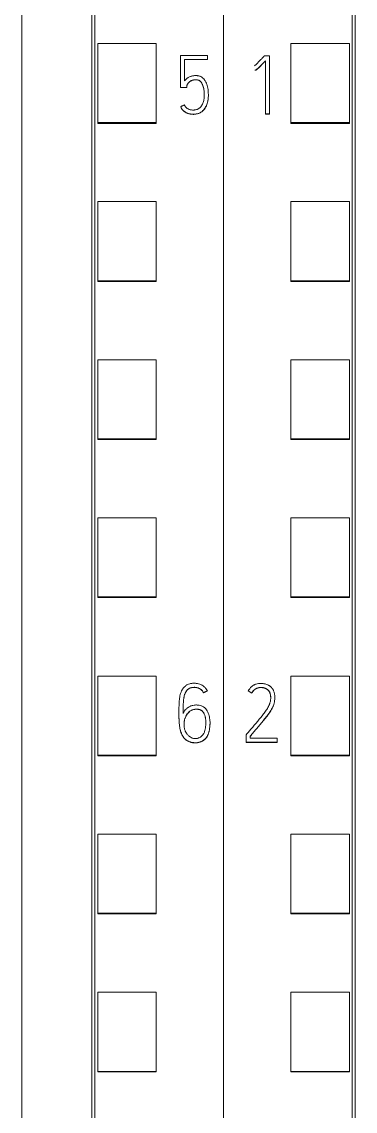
# Model space of a CAD drawing. Header units: millimetres. Extents: x 4137 to 6698, y 1400 to 3585.
# Drawn here: x 5313.35 to 5324.75, y 3013.79 to 3051 of the extents above; entities that cross this region are included whole.
import ezdxf

# ---------------------------------------------------------------- set-up
doc = ezdxf.new("R2010")
doc.units = ezdxf.units.MM
doc.layers.add('000-PI-Oprema', color=30, linetype='Continuous', lineweight=5)

msp = doc.modelspace()

# ---------------------------------------------------------------- linework, layer by layer
at = {"layer": '000-PI-Oprema', "color": 0, "linetype": 'ByBlock', "lineweight": 0}
for p, q in [((5320.248, 3075.465), (5320.248, 2962.047)), ((5320.248, 3075.465), (5320.248, 2962.047)), ((5315.848, 2964.37), (5315.848, 3073.185)), ((5324.648, 3073.185), (5324.648, 2964.37)), ((5315.948, 3047.561), (5315.948, 3050.264)), ((5315.948, 3050.264), (5317.948, 3050.264)), ((5317.948, 3047.561), (5317.948, 3050.264)), ((5322.548, 3047.561), (5322.548, 3050.264)), ((5324.548, 3050.264), (5322.548, 3050.264)), ((5324.548, 3047.561), (5324.548, 3050.264)), ((5318.775, 3049.855), (5318.775, 3048.761)), ((5319.699, 3049.855), (5318.775, 3049.855)), ((5319.699, 3049.717), (5319.699, 3049.855)), ((5321.814, 3049.844), (5321.639, 3049.844)), ((5321.814, 3047.86), (5321.814, 3049.844)), ((5318.914, 3048.982), (5318.914, 3049.717)), ((5318.914, 3049.717), (5319.699, 3049.717)), ((5319.699, 3049.711), (5318.914, 3049.711)), ((5319.699, 3049.717), (5319.699, 3049.711)), ((5321.675, 3049.673), (5321.675, 3047.86)), ((5318.775, 3048.761), (5318.775, 3048.754)), ((5318.775, 3048.761), (5318.986, 3048.761)), ((5318.986, 3048.754), (5318.775, 3048.754)), ((5318.986, 3048.761), (5318.986, 3048.754)), ((5319.726, 3048.496), (5319.726, 3048.503)), ((5318.78, 3048.106), (5318.78, 3048.1)), ((5315.948, 3047.534), (5315.948, 3047.561)), ((5315.948, 3047.561), (5317.948, 3047.561)), ((5317.948, 3047.534), (5317.948, 3047.561)), ((5321.675, 3047.86), (5321.814, 3047.86)), ((5321.675, 3047.86), (5321.675, 3047.854)), ((5321.814, 3047.854), (5321.675, 3047.854)), ((5321.814, 3047.86), (5321.814, 3047.854)), ((5322.548, 3047.534), (5322.548, 3047.561)), ((5324.548, 3047.561), (5322.548, 3047.561)), ((5324.548, 3047.534), (5324.548, 3047.561)), ((5315.948, 3047.534), (5317.948, 3047.534)), ((5324.548, 3047.534), (5322.548, 3047.534)), ((5315.948, 3042.16), (5315.948, 3044.862)), ((5315.948, 3044.862), (5317.948, 3044.862)), ((5317.948, 3042.16), (5317.948, 3044.862)), ((5322.548, 3042.16), (5322.548, 3044.862)), ((5324.548, 3044.862), (5322.548, 3044.862)), ((5324.548, 3042.16), (5324.548, 3044.862)), ((5315.948, 3042.134), (5315.948, 3042.16)), ((5315.948, 3042.16), (5317.948, 3042.16)), ((5315.948, 3042.134), (5317.948, 3042.134)), ((5317.948, 3042.134), (5317.948, 3042.16)), ((5322.548, 3042.134), (5322.548, 3042.16)), ((5324.548, 3042.16), (5322.548, 3042.16)), ((5324.548, 3042.134), (5322.548, 3042.134)), ((5324.548, 3042.134), (5324.548, 3042.16)), ((5315.948, 3036.758), (5315.948, 3039.46)), ((5315.948, 3039.46), (5317.948, 3039.46)), ((5317.948, 3036.758), (5317.948, 3039.46)), ((5322.548, 3036.758), (5322.548, 3039.46)), ((5324.548, 3039.46), (5322.548, 3039.46)), ((5324.548, 3036.758), (5324.548, 3039.46)), ((5315.948, 3036.734), (5315.948, 3036.758)), ((5315.948, 3036.758), (5317.948, 3036.758)), ((5315.948, 3036.734), (5317.948, 3036.734)), ((5317.948, 3036.734), (5317.948, 3036.758)), ((5322.548, 3036.734), (5322.548, 3036.758)), ((5324.548, 3036.758), (5322.548, 3036.758)), ((5324.548, 3036.734), (5322.548, 3036.734)), ((5324.548, 3036.734), (5324.548, 3036.758)), ((5315.948, 3031.357), (5315.948, 3034.059)), ((5315.948, 3034.059), (5317.948, 3034.059)), ((5317.948, 3031.357), (5317.948, 3034.059)), ((5322.548, 3031.357), (5322.548, 3034.059)), ((5324.548, 3034.059), (5322.548, 3034.059)), ((5324.548, 3031.357), (5324.548, 3034.059)), ((5315.948, 3031.334), (5315.948, 3031.357)), ((5315.948, 3031.357), (5317.948, 3031.357)), ((5315.948, 3031.334), (5317.948, 3031.334)), ((5317.948, 3031.334), (5317.948, 3031.357)), ((5322.548, 3031.334), (5322.548, 3031.357)), ((5324.548, 3031.357), (5322.548, 3031.357)), ((5324.548, 3031.334), (5322.548, 3031.334)), ((5324.548, 3031.334), (5324.548, 3031.357)), ((5315.948, 3025.955), (5315.948, 3028.657)), ((5315.948, 3028.657), (5317.948, 3028.657)), ((5317.948, 3025.955), (5317.948, 3028.657)), ((5322.548, 3025.955), (5322.548, 3028.657)), ((5324.548, 3028.657), (5322.548, 3028.657)), ((5324.548, 3025.955), (5324.548, 3028.657)), ((5319.564, 3028.089), (5319.564, 3028.083)), ((5319.692, 3028.155), (5319.692, 3028.149)), ((5322, 3027.915), (5322, 3027.921)), ((5318.72, 3027.351), (5318.72, 3027.345)), ((5319.784, 3027.052), (5319.784, 3027.058)), ((5321.018, 3026.398), (5322.083, 3026.398)), ((5322.083, 3026.392), (5321.018, 3026.392)), ((5322.083, 3026.537), (5321.157, 3026.537)), ((5322.083, 3026.398), (5322.083, 3026.537)), ((5322.083, 3026.398), (5322.083, 3026.392)), ((5315.948, 3025.934), (5315.948, 3025.955)), ((5315.948, 3025.955), (5317.948, 3025.955)), ((5315.948, 3025.934), (5317.948, 3025.934)), ((5317.948, 3025.934), (5317.948, 3025.955)), ((5322.548, 3025.934), (5322.548, 3025.955)), ((5324.548, 3025.955), (5322.548, 3025.955)), ((5324.548, 3025.934), (5322.548, 3025.934)), ((5324.548, 3025.934), (5324.548, 3025.955)), ((5315.948, 3020.554), (5315.948, 3023.255)), ((5315.948, 3023.255), (5317.948, 3023.255)), ((5317.948, 3020.554), (5317.948, 3023.255)), ((5322.548, 3020.554), (5322.548, 3023.255)), ((5324.548, 3023.255), (5322.548, 3023.255)), ((5324.548, 3020.554), (5324.548, 3023.255)), ((5315.948, 3020.534), (5315.948, 3020.554)), ((5315.948, 3020.554), (5317.948, 3020.554)), ((5315.948, 3020.534), (5317.948, 3020.534)), ((5317.948, 3020.534), (5317.948, 3020.554)), ((5322.548, 3020.534), (5322.548, 3020.554)), ((5324.548, 3020.554), (5322.548, 3020.554)), ((5324.548, 3020.534), (5322.548, 3020.534)), ((5324.548, 3020.534), (5324.548, 3020.554)), ((5315.948, 3015.152), (5315.948, 3017.854)), ((5315.948, 3017.854), (5317.948, 3017.854)), ((5317.948, 3015.152), (5317.948, 3017.854)), ((5322.548, 3015.152), (5322.548, 3017.854)), ((5324.548, 3017.854), (5322.548, 3017.854)), ((5324.548, 3015.152), (5324.548, 3017.854)), ((5315.948, 3015.152), (5317.948, 3015.152)), ((5315.948, 3015.134), (5315.948, 3015.152)), ((5315.948, 3015.134), (5317.948, 3015.134)), ((5317.948, 3015.134), (5317.948, 3015.152)), ((5322.548, 3015.134), (5322.548, 3015.152)), ((5324.548, 3015.152), (5322.548, 3015.152)), ((5324.548, 3015.134), (5322.548, 3015.134)), ((5324.548, 3015.134), (5324.548, 3015.152))]:
    msp.add_line(p, q, dxfattribs=at)
at = {"layer": '000-PI-Oprema', "color": 0, "linetype": 'ByBlock', "lineweight": 0, "ltscale": 0.25}
for p, q in [((5321.093, 3028.147), (5321.218, 3028.077)), ((5321.018, 3026.653), (5321.018, 3026.392)), ((5321.157, 3026.537), (5321.157, 3026.603))]:
    msp.add_line(p, q, dxfattribs=at)
at = {"layer": '000-PI-Oprema', "color": 0, "linetype": 'ByBlock', "lineweight": 0}
for points, knots in [([(5315.748, 2964.084), (5315.748, 2967.425), (5315.748, 2975.39), (5315.748, 2988.029), (5315.748, 3003.516), (5315.748, 3017.81), (5315.748, 3032.02), (5315.748, 3046.587), (5315.748, 3060.757), (5315.748, 3070.326), (5315.748, 3073.37)], [0, 0, 0, 0, 0.091483, 0.21812, 0.346206, 0.515858, 0.610111, 0.736264, 0.916066, 1, 1, 1, 1]), ([(5324.748, 3073.37), (5324.748, 3070.326), (5324.748, 3060.757), (5324.748, 3046.587), (5324.748, 3032.02), (5324.748, 3017.81), (5324.748, 3003.516), (5324.748, 2988.029), (5324.748, 2975.39), (5324.748, 2967.425), (5324.748, 2964.084)], [0, 0, 0, 0, 0.083934, 0.263736, 0.389889, 0.484142, 0.653794, 0.78188, 0.908517, 1, 1, 1, 1]), ([(5313.348, 3070.305), (5313.348, 3068.282), (5313.348, 3059.733), (5313.348, 3046.587), (5313.348, 3032.02), (5313.348, 3017.81), (5313.348, 3003.516), (5313.348, 2988.029), (5313.348, 2975.271), (5313.348, 2966.39), (5313.348, 2962.132), (5313.348, 2961.334)], [0, 0, 0, 0, 0.055935, 0.236292, 0.362833, 0.457376, 0.627551, 0.756032, 0.883059, 0.978086, 1, 1, 1, 1]), ([(5321.639, 3049.844), (5321.613, 3049.814), (5321.586, 3049.784), (5321.532, 3049.725), (5321.504, 3049.696), (5321.463, 3049.652), (5321.449, 3049.637), (5321.421, 3049.608), (5321.407, 3049.594), (5321.379, 3049.566), (5321.364, 3049.552), (5321.334, 3049.525), (5321.319, 3049.512), (5321.303, 3049.499)], [0, 0, 0, 0, 0.25, 0.25, 0.5, 0.5, 0.625, 0.625, 0.75, 0.75, 0.875, 0.875, 1, 1, 1, 1]), ([(5321.312, 3049.352), (5321.317, 3049.352), (5321.322, 3049.353), (5321.332, 3049.355), (5321.337, 3049.356), (5321.347, 3049.36), (5321.352, 3049.362), (5321.361, 3049.367), (5321.365, 3049.37), (5321.378, 3049.379), (5321.386, 3049.385), (5321.402, 3049.398), (5321.409, 3049.404), (5321.433, 3049.424), (5321.447, 3049.438), (5321.477, 3049.467), (5321.492, 3049.481), (5321.535, 3049.524), (5321.563, 3049.554), (5321.62, 3049.613), (5321.648, 3049.643), (5321.675, 3049.673)], [0, 0, 0, 0, 0.03125, 0.03125, 0.0625, 0.0625, 0.09375, 0.09375, 0.125, 0.125, 0.1875, 0.1875, 0.25, 0.25, 0.375, 0.375, 0.5, 0.5, 0.75, 0.75, 1, 1, 1, 1]), ([(5321.675, 3049.666), (5321.648, 3049.636), (5321.62, 3049.607), (5321.563, 3049.547), (5321.535, 3049.518), (5321.491, 3049.475), (5321.477, 3049.46), (5321.447, 3049.432), (5321.432, 3049.418), (5321.409, 3049.398), (5321.402, 3049.391), (5321.386, 3049.379), (5321.377, 3049.372), (5321.365, 3049.364), (5321.361, 3049.361), (5321.352, 3049.356), (5321.347, 3049.353), (5321.338, 3049.35), (5321.332, 3049.349), (5321.322, 3049.347), (5321.317, 3049.346), (5321.312, 3049.346)], [0, 0, 0, 0, 0.25, 0.25, 0.5, 0.5, 0.625, 0.625, 0.75, 0.75, 0.8125, 0.8125, 0.875, 0.875, 0.90625, 0.90625, 0.9375, 0.9375, 0.96875, 0.96875, 1, 1, 1, 1]), ([(5318.78, 3048.106), (5318.793, 3048.079), (5318.806, 3048.054), (5318.83, 3048.018), (5318.839, 3048.007), (5318.858, 3047.984), (5318.868, 3047.974), (5318.89, 3047.954), (5318.901, 3047.945), (5318.924, 3047.928), (5318.936, 3047.92), (5318.961, 3047.905), (5318.974, 3047.898), (5319, 3047.886), (5319.014, 3047.881), (5319.042, 3047.871), (5319.056, 3047.867), (5319.084, 3047.86), (5319.098, 3047.858), (5319.127, 3047.854), (5319.142, 3047.853), (5319.164, 3047.851), (5319.171, 3047.851), (5319.186, 3047.85), (5319.193, 3047.85), (5319.215, 3047.849), (5319.23, 3047.849), (5319.259, 3047.849), (5319.273, 3047.85), (5319.302, 3047.854), (5319.317, 3047.856), (5319.346, 3047.862), (5319.36, 3047.866), (5319.402, 3047.88), (5319.429, 3047.891), (5319.467, 3047.913), (5319.48, 3047.921), (5319.504, 3047.938), (5319.515, 3047.947), (5319.537, 3047.967), (5319.548, 3047.977), (5319.568, 3047.998), (5319.577, 3048.01), (5319.604, 3048.044), (5319.62, 3048.069), (5319.641, 3048.107), (5319.648, 3048.12), (5319.66, 3048.147), (5319.666, 3048.16), (5319.682, 3048.201), (5319.691, 3048.229), (5319.706, 3048.285), (5319.711, 3048.313), (5319.718, 3048.357), (5319.72, 3048.371), (5319.723, 3048.4), (5319.724, 3048.415), (5319.726, 3048.458), (5319.727, 3048.488), (5319.726, 3048.546), (5319.724, 3048.604), (5319.718, 3048.662), (5319.711, 3048.719), (5319.706, 3048.748), (5319.696, 3048.791), (5319.693, 3048.805), (5319.685, 3048.834), (5319.681, 3048.848), (5319.667, 3048.889), (5319.657, 3048.917), (5319.637, 3048.956), (5319.63, 3048.969), (5319.615, 3048.994), (5319.607, 3049.007), (5319.582, 3049.042), (5319.562, 3049.064), (5319.518, 3049.103), (5319.493, 3049.119), (5319.454, 3049.139), (5319.44, 3049.144), (5319.412, 3049.154), (5319.397, 3049.157), (5319.368, 3049.163), (5319.354, 3049.164), (5319.324, 3049.167), (5319.309, 3049.167), (5319.28, 3049.167), (5319.265, 3049.166), (5319.236, 3049.163), (5319.222, 3049.162), (5319.193, 3049.157), (5319.178, 3049.154), (5319.15, 3049.147), (5319.135, 3049.143), (5319.108, 3049.133), (5319.094, 3049.128), (5319.067, 3049.116), (5319.055, 3049.109), (5319.029, 3049.093), (5319.017, 3049.085), (5318.993, 3049.067), (5318.982, 3049.058), (5318.961, 3049.038), (5318.951, 3049.027), (5318.931, 3049.005), (5318.922, 3048.994), (5318.914, 3048.982)], [0, 0, 0, 0, 0.03125, 0.03125, 0.046875, 0.046875, 0.0625, 0.0625, 0.078125, 0.078125, 0.09375, 0.09375, 0.109375, 0.109375, 0.125, 0.125, 0.140625, 0.140625, 0.15625, 0.15625, 0.171875, 0.171875, 0.179687, 0.179687, 0.1875, 0.1875, 0.203125, 0.203125, 0.21875, 0.21875, 0.234375, 0.234375, 0.25, 0.25, 0.28125, 0.28125, 0.296875, 0.296875, 0.3125, 0.3125, 0.328125, 0.328125, 0.34375, 0.34375, 0.375, 0.375, 0.390625, 0.390625, 0.40625, 0.40625, 0.4375, 0.4375, 0.46875, 0.46875, 0.484375, 0.484375, 0.5, 0.5, 0.53125, 0.53125, 0.5625, 0.59375, 0.59375, 0.625, 0.625, 0.640625, 0.640625, 0.65625, 0.65625, 0.6875, 0.6875, 0.703125, 0.703125, 0.71875, 0.71875, 0.75, 0.75, 0.78125, 0.78125, 0.796875, 0.796875, 0.8125, 0.8125, 0.828125, 0.828125, 0.84375, 0.84375, 0.859375, 0.859375, 0.875, 0.875, 0.890625, 0.890625, 0.90625, 0.90625, 0.921875, 0.921875, 0.9375, 0.9375, 0.953125, 0.953125, 0.96875, 0.96875, 0.984375, 0.984375, 1, 1, 1, 1]), ([(5318.986, 3048.761), (5318.987, 3048.784), (5318.99, 3048.807), (5318.999, 3048.84), (5319.002, 3048.851), (5319.012, 3048.873), (5319.017, 3048.883), (5319.029, 3048.902), (5319.036, 3048.911), (5319.047, 3048.925), (5319.051, 3048.929), (5319.059, 3048.937), (5319.064, 3048.941), (5319.085, 3048.961), (5319.104, 3048.974), (5319.134, 3048.991), (5319.145, 3048.996), (5319.166, 3049.005), (5319.177, 3049.009), (5319.21, 3049.019), (5319.233, 3049.023), (5319.268, 3049.026), (5319.279, 3049.026), (5319.303, 3049.026), (5319.314, 3049.025), (5319.349, 3049.022), (5319.372, 3049.017), (5319.399, 3049.007), (5319.404, 3049.005), (5319.415, 3049), (5319.42, 3048.997), (5319.434, 3048.988), (5319.443, 3048.981), (5319.456, 3048.969), (5319.46, 3048.965), (5319.468, 3048.956), (5319.48, 3048.943), (5319.49, 3048.929), (5319.502, 3048.91), (5319.508, 3048.9), (5319.518, 3048.879), (5319.523, 3048.869), (5319.536, 3048.837), (5319.543, 3048.815), (5319.557, 3048.771), (5319.562, 3048.749), (5319.569, 3048.715), (5319.571, 3048.704), (5319.575, 3048.681), (5319.58, 3048.647), (5319.583, 3048.613), (5319.585, 3048.568), (5319.586, 3048.545), (5319.587, 3048.477), (5319.586, 3048.432), (5319.579, 3048.375), (5319.577, 3048.364), (5319.573, 3048.341), (5319.571, 3048.33), (5319.563, 3048.296), (5319.557, 3048.274), (5319.542, 3048.23), (5319.534, 3048.209), (5319.513, 3048.167), (5319.501, 3048.148), (5319.475, 3048.11), (5319.46, 3048.093), (5319.435, 3048.069), (5319.426, 3048.061), (5319.408, 3048.046), (5319.398, 3048.04), (5319.379, 3048.028), (5319.369, 3048.022), (5319.347, 3048.012), (5319.336, 3048.008), (5319.303, 3047.998), (5319.28, 3047.994), (5319.246, 3047.991), (5319.234, 3047.99), (5319.211, 3047.989), (5319.199, 3047.989), (5319.165, 3047.99), (5319.142, 3047.993), (5319.108, 3048), (5319.097, 3048.003), (5319.074, 3048.01), (5319.063, 3048.014), (5319.042, 3048.023), (5319.032, 3048.029), (5319.012, 3048.041), (5319.002, 3048.047), (5318.974, 3048.069), (5318.958, 3048.085), (5318.937, 3048.113), (5318.93, 3048.123), (5318.918, 3048.143), (5318.913, 3048.153), (5318.908, 3048.164)], [0, 0, 0, 0, 0.03125, 0.03125, 0.046875, 0.046875, 0.0625, 0.0625, 0.078125, 0.078125, 0.085937, 0.085937, 0.09375, 0.09375, 0.125, 0.125, 0.140625, 0.140625, 0.15625, 0.15625, 0.1875, 0.1875, 0.203125, 0.203125, 0.21875, 0.21875, 0.25, 0.25, 0.257812, 0.257812, 0.265625, 0.265625, 0.28125, 0.28125, 0.289062, 0.289062, 0.296875, 0.3125, 0.3125, 0.328125, 0.328125, 0.34375, 0.34375, 0.375, 0.375, 0.40625, 0.40625, 0.421875, 0.421875, 0.4375, 0.46875, 0.46875, 0.5, 0.5, 0.5625, 0.5625, 0.578125, 0.578125, 0.59375, 0.59375, 0.625, 0.625, 0.65625, 0.65625, 0.6875, 0.6875, 0.71875, 0.71875, 0.734375, 0.734375, 0.75, 0.75, 0.765625, 0.765625, 0.78125, 0.78125, 0.8125, 0.8125, 0.828125, 0.828125, 0.84375, 0.84375, 0.875, 0.875, 0.890625, 0.890625, 0.90625, 0.90625, 0.921875, 0.921875, 0.9375, 0.9375, 0.96875, 0.96875, 0.984375, 0.984375, 1, 1, 1, 1]), ([(5319.587, 3048.498), (5319.587, 3048.503), (5319.587, 3048.508), (5319.586, 3048.535), (5319.586, 3048.558), (5319.583, 3048.603), (5319.581, 3048.626), (5319.573, 3048.694), (5319.564, 3048.738), (5319.545, 3048.805), (5319.537, 3048.827), (5319.52, 3048.869), (5319.51, 3048.89), (5319.492, 3048.919), (5319.486, 3048.929), (5319.471, 3048.948), (5319.463, 3048.956), (5319.446, 3048.972), (5319.437, 3048.979), (5319.423, 3048.989), (5319.417, 3048.992), (5319.407, 3048.997), (5319.402, 3049), (5319.385, 3049.006), (5319.374, 3049.009), (5319.352, 3049.015), (5319.34, 3049.017), (5319.317, 3049.019), (5319.305, 3049.02), (5319.282, 3049.02), (5319.27, 3049.02), (5319.247, 3049.018), (5319.235, 3049.017), (5319.212, 3049.012), (5319.178, 3049.005), (5319.146, 3048.992), (5319.116, 3048.975), (5319.106, 3048.968), (5319.087, 3048.955), (5319.078, 3048.948), (5319.06, 3048.932), (5319.052, 3048.924), (5319.041, 3048.911), (5319.037, 3048.906), (5319.03, 3048.897), (5319.027, 3048.892), (5319.017, 3048.877), (5319.012, 3048.867), (5319.003, 3048.846), (5318.999, 3048.835), (5318.99, 3048.801), (5318.987, 3048.778), (5318.986, 3048.754)], [0, 0, 0, 0, 0.013624, 0.013624, 0.075273, 0.075273, 0.136921, 0.136921, 0.260218, 0.260218, 0.321867, 0.321867, 0.383515, 0.383515, 0.414339, 0.414339, 0.445164, 0.445164, 0.475988, 0.475988, 0.4914, 0.4914, 0.506812, 0.506812, 0.537636, 0.537636, 0.568461, 0.568461, 0.599285, 0.599285, 0.630109, 0.630109, 0.660933, 0.660933, 0.691758, 0.753406, 0.753406, 0.78423, 0.78423, 0.815055, 0.815055, 0.845879, 0.845879, 0.861291, 0.861291, 0.876703, 0.876703, 0.907527, 0.907527, 0.938352, 0.938352, 1, 1, 1, 1]), ([(5319.726, 3048.496), (5319.726, 3048.475), (5319.726, 3048.454), (5319.724, 3048.403), (5319.721, 3048.375), (5319.715, 3048.331), (5319.713, 3048.317), (5319.707, 3048.288), (5319.704, 3048.274), (5319.693, 3048.231), (5319.685, 3048.203), (5319.664, 3048.149), (5319.652, 3048.122), (5319.624, 3048.07), (5319.609, 3048.045), (5319.583, 3048.01), (5319.573, 3047.999), (5319.554, 3047.977), (5319.543, 3047.967), (5319.511, 3047.937), (5319.487, 3047.919), (5319.45, 3047.897), (5319.437, 3047.89), (5319.41, 3047.878), (5319.396, 3047.872), (5319.354, 3047.858), (5319.326, 3047.851), (5319.282, 3047.845), (5319.267, 3047.844), (5319.238, 3047.842), (5319.223, 3047.842), (5319.194, 3047.843), (5319.179, 3047.844), (5319.15, 3047.846), (5319.135, 3047.847), (5319.106, 3047.85), (5319.092, 3047.853), (5319.063, 3047.859), (5319.048, 3047.863), (5319.02, 3047.872), (5319.006, 3047.877), (5318.98, 3047.889), (5318.966, 3047.896), (5318.941, 3047.911), (5318.928, 3047.919), (5318.904, 3047.936), (5318.893, 3047.945), (5318.871, 3047.965), (5318.861, 3047.975), (5318.841, 3047.997), (5318.832, 3048.009), (5318.807, 3048.046), (5318.793, 3048.073), (5318.78, 3048.1)], [0, 0, 0, 0, 0.044434, 0.044434, 0.104157, 0.104157, 0.134018, 0.134018, 0.16388, 0.16388, 0.223602, 0.223602, 0.283325, 0.283325, 0.343048, 0.343048, 0.37291, 0.37291, 0.402771, 0.402771, 0.462494, 0.462494, 0.492355, 0.492355, 0.522217, 0.522217, 0.58194, 0.58194, 0.611801, 0.611801, 0.641663, 0.641663, 0.671524, 0.671524, 0.701386, 0.701386, 0.731247, 0.731247, 0.761108, 0.761108, 0.79097, 0.79097, 0.820831, 0.820831, 0.850693, 0.850693, 0.880554, 0.880554, 0.910416, 0.910416, 0.940277, 0.940277, 1, 1, 1, 1]), ([(5319.692, 3028.155), (5319.677, 3028.18), (5319.661, 3028.205), (5319.635, 3028.239), (5319.625, 3028.25), (5319.606, 3028.271), (5319.595, 3028.281), (5319.563, 3028.31), (5319.54, 3028.327), (5319.502, 3028.349), (5319.489, 3028.355), (5319.463, 3028.367), (5319.449, 3028.373), (5319.409, 3028.387), (5319.381, 3028.394), (5319.338, 3028.402), (5319.324, 3028.404), (5319.295, 3028.408), (5319.281, 3028.409), (5319.237, 3028.411), (5319.209, 3028.411), (5319.166, 3028.407), (5319.151, 3028.405), (5319.123, 3028.4), (5319.108, 3028.397), (5319.066, 3028.386), (5319.039, 3028.376), (5319.001, 3028.356), (5318.988, 3028.349), (5318.964, 3028.333), (5318.952, 3028.325), (5318.918, 3028.298), (5318.897, 3028.278), (5318.869, 3028.245), (5318.86, 3028.233), (5318.843, 3028.21), (5318.835, 3028.197), (5318.814, 3028.16), (5318.802, 3028.134), (5318.781, 3028.079), (5318.773, 3028.052), (5318.759, 3027.996), (5318.754, 3027.968), (5318.745, 3027.912), (5318.741, 3027.884), (5318.732, 3027.798), (5318.728, 3027.741), (5318.723, 3027.626), (5318.722, 3027.569), (5318.72, 3027.397), (5318.719, 3027.282), (5318.725, 3027.139), (5318.726, 3027.11), (5318.73, 3027.053), (5318.732, 3027.025), (5318.742, 3026.939), (5318.75, 3026.883), (5318.767, 3026.812), (5318.771, 3026.798), (5318.779, 3026.77), (5318.783, 3026.756), (5318.797, 3026.715), (5318.808, 3026.689), (5318.826, 3026.649), (5318.832, 3026.637), (5318.846, 3026.611), (5318.854, 3026.599), (5318.878, 3026.562), (5318.895, 3026.539), (5318.926, 3026.508), (5318.936, 3026.498), (5318.959, 3026.48), (5318.971, 3026.471), (5319.007, 3026.447), (5319.033, 3026.434), (5319.073, 3026.417), (5319.087, 3026.412), (5319.114, 3026.403), (5319.128, 3026.399), (5319.17, 3026.388), (5319.199, 3026.384), (5319.242, 3026.38), (5319.257, 3026.379), (5319.286, 3026.379), (5319.3, 3026.379), (5319.344, 3026.382), (5319.372, 3026.386), (5319.414, 3026.397), (5319.428, 3026.401), (5319.456, 3026.41), (5319.469, 3026.415), (5319.509, 3026.433), (5319.534, 3026.447), (5319.57, 3026.472), (5319.582, 3026.48), (5319.604, 3026.499), (5319.615, 3026.509), (5319.646, 3026.54), (5319.664, 3026.562), (5319.687, 3026.598), (5319.695, 3026.611), (5319.708, 3026.637), (5319.714, 3026.65), (5319.73, 3026.69), (5319.739, 3026.718), (5319.75, 3026.76), (5319.753, 3026.774), (5319.759, 3026.802), (5319.762, 3026.816), (5319.769, 3026.859), (5319.773, 3026.888), (5319.782, 3026.974), (5319.785, 3027.031), (5319.782, 3027.117), (5319.78, 3027.146), (5319.774, 3027.203), (5319.769, 3027.232), (5319.757, 3027.289), (5319.749, 3027.317), (5319.731, 3027.373), (5319.721, 3027.4), (5319.696, 3027.453), (5319.681, 3027.478), (5319.648, 3027.526), (5319.63, 3027.548), (5319.597, 3027.578), (5319.586, 3027.588), (5319.562, 3027.604), (5319.55, 3027.612), (5319.524, 3027.626), (5319.51, 3027.632), (5319.483, 3027.642), (5319.469, 3027.647), (5319.426, 3027.658), (5319.398, 3027.663), (5319.354, 3027.667), (5319.339, 3027.668), (5319.31, 3027.669), (5319.295, 3027.668), (5319.251, 3027.666), (5319.222, 3027.662), (5319.179, 3027.652), (5319.165, 3027.648), (5319.137, 3027.639), (5319.124, 3027.633), (5319.084, 3027.616), (5319.059, 3027.601), (5319.023, 3027.577), (5319.011, 3027.568), (5318.988, 3027.549), (5318.977, 3027.54), (5318.946, 3027.509), (5318.926, 3027.487), (5318.891, 3027.44), (5318.876, 3027.415), (5318.862, 3027.389)], [0, 0, 0, 0, 0.015625, 0.015625, 0.023438, 0.023438, 0.03125, 0.03125, 0.046875, 0.046875, 0.054688, 0.054688, 0.0625, 0.0625, 0.078125, 0.078125, 0.085938, 0.085938, 0.09375, 0.09375, 0.109375, 0.109375, 0.117188, 0.117188, 0.125, 0.125, 0.140625, 0.140625, 0.148438, 0.148438, 0.15625, 0.15625, 0.171875, 0.171875, 0.179688, 0.179688, 0.1875, 0.1875, 0.203125, 0.203125, 0.21875, 0.21875, 0.234375, 0.234375, 0.25, 0.25, 0.28125, 0.28125, 0.3125, 0.3125, 0.375, 0.375, 0.390625, 0.390625, 0.40625, 0.40625, 0.4375, 0.4375, 0.445313, 0.445313, 0.453125, 0.453125, 0.46875, 0.46875, 0.476563, 0.476563, 0.484375, 0.484375, 0.5, 0.5, 0.507813, 0.507813, 0.515625, 0.515625, 0.53125, 0.53125, 0.539063, 0.539063, 0.546875, 0.546875, 0.5625, 0.5625, 0.570313, 0.570313, 0.578125, 0.578125, 0.59375, 0.59375, 0.601563, 0.601563, 0.609375, 0.609375, 0.625, 0.625, 0.632813, 0.632813, 0.640625, 0.640625, 0.65625, 0.65625, 0.664063, 0.664063, 0.671875, 0.671875, 0.6875, 0.6875, 0.695313, 0.695313, 0.703125, 0.703125, 0.71875, 0.71875, 0.75, 0.75, 0.765625, 0.765625, 0.78125, 0.78125, 0.796875, 0.796875, 0.8125, 0.8125, 0.828125, 0.828125, 0.84375, 0.84375, 0.851563, 0.851563, 0.859375, 0.859375, 0.867188, 0.867188, 0.875, 0.875, 0.890625, 0.890625, 0.898438, 0.898438, 0.90625, 0.90625, 0.921875, 0.921875, 0.929688, 0.929688, 0.9375, 0.9375, 0.953125, 0.953125, 0.960938, 0.960938, 0.96875, 0.96875, 0.984375, 0.984375, 1, 1, 1, 1]), ([(5318.862, 3027.389), (5318.862, 3027.45), (5318.863, 3027.511), (5318.865, 3027.602), (5318.866, 3027.632), (5318.868, 3027.693), (5318.87, 3027.724), (5318.873, 3027.784), (5318.876, 3027.815), (5318.883, 3027.875), (5318.887, 3027.905), (5318.896, 3027.95), (5318.899, 3027.965), (5318.907, 3027.995), (5318.911, 3028.01), (5318.925, 3028.054), (5318.937, 3028.083), (5318.955, 3028.117), (5318.959, 3028.123), (5318.967, 3028.137), (5318.971, 3028.143), (5318.985, 3028.162), (5318.995, 3028.174), (5319.011, 3028.191), (5319.016, 3028.196), (5319.028, 3028.206), (5319.034, 3028.211), (5319.053, 3028.225), (5319.066, 3028.233), (5319.087, 3028.243), (5319.094, 3028.246), (5319.109, 3028.251), (5319.116, 3028.254), (5319.139, 3028.26), (5319.154, 3028.263), (5319.184, 3028.268), (5319.2, 3028.27), (5319.231, 3028.272), (5319.246, 3028.272), (5319.277, 3028.271), (5319.293, 3028.27), (5319.323, 3028.265), (5319.346, 3028.261), (5319.368, 3028.254), (5319.383, 3028.249), (5319.39, 3028.247), (5319.412, 3028.238), (5319.426, 3028.231), (5319.452, 3028.215), (5319.465, 3028.207), (5319.484, 3028.192), (5319.49, 3028.187), (5319.501, 3028.176), (5319.506, 3028.171), (5319.522, 3028.154), (5319.532, 3028.142), (5319.549, 3028.116), (5319.557, 3028.103), (5319.564, 3028.089)], [0, 0, 0, 0, 0.125, 0.125, 0.1875, 0.1875, 0.25, 0.25, 0.3125, 0.3125, 0.375, 0.375, 0.40625, 0.40625, 0.4375, 0.4375, 0.5, 0.5, 0.515625, 0.515625, 0.53125, 0.53125, 0.5625, 0.5625, 0.578125, 0.578125, 0.59375, 0.59375, 0.625, 0.625, 0.640625, 0.640625, 0.65625, 0.65625, 0.6875, 0.6875, 0.71875, 0.71875, 0.75, 0.75, 0.78125, 0.78125, 0.8125, 0.828125, 0.828125, 0.84375, 0.84375, 0.875, 0.875, 0.90625, 0.90625, 0.921875, 0.921875, 0.9375, 0.9375, 0.96875, 0.96875, 1, 1, 1, 1]), ([(5319.564, 3028.083), (5319.55, 3028.111), (5319.533, 3028.136), (5319.507, 3028.164), (5319.502, 3028.17), (5319.49, 3028.18), (5319.484, 3028.185), (5319.466, 3028.2), (5319.441, 3028.217), (5319.413, 3028.231), (5319.384, 3028.243), (5319.37, 3028.248), (5319.34, 3028.256), (5319.325, 3028.259), (5319.294, 3028.263), (5319.279, 3028.265), (5319.232, 3028.266), (5319.202, 3028.265), (5319.156, 3028.258), (5319.141, 3028.254), (5319.111, 3028.246), (5319.096, 3028.241), (5319.075, 3028.231), (5319.069, 3028.227), (5319.055, 3028.22), (5319.049, 3028.215), (5319.03, 3028.202), (5319.012, 3028.187), (5318.997, 3028.169), (5318.987, 3028.157), (5318.982, 3028.151), (5318.968, 3028.133), (5318.96, 3028.119), (5318.945, 3028.093), (5318.938, 3028.079), (5318.927, 3028.05), (5318.921, 3028.036), (5318.907, 3027.992), (5318.9, 3027.962), (5318.888, 3027.902), (5318.883, 3027.872), (5318.876, 3027.811), (5318.874, 3027.781), (5318.87, 3027.72), (5318.868, 3027.689), (5318.866, 3027.628), (5318.865, 3027.597), (5318.863, 3027.505), (5318.862, 3027.444), (5318.862, 3027.383)], [0, 0, 0, 0, 0.0625, 0.0625, 0.078125, 0.078125, 0.09375, 0.09375, 0.125, 0.15625, 0.15625, 0.1875, 0.1875, 0.21875, 0.21875, 0.25, 0.25, 0.3125, 0.3125, 0.34375, 0.34375, 0.375, 0.375, 0.390625, 0.390625, 0.40625, 0.40625, 0.4375, 0.453125, 0.453125, 0.46875, 0.46875, 0.5, 0.5, 0.53125, 0.53125, 0.5625, 0.5625, 0.625, 0.625, 0.6875, 0.6875, 0.75, 0.75, 0.8125, 0.8125, 0.875, 0.875, 1, 1, 1, 1]), ([(5321.218, 3028.083), (5321.229, 3028.107), (5321.243, 3028.129), (5321.267, 3028.159), (5321.275, 3028.169), (5321.294, 3028.187), (5321.304, 3028.195), (5321.336, 3028.218), (5321.358, 3028.23), (5321.407, 3028.25), (5321.432, 3028.257), (5321.47, 3028.264), (5321.483, 3028.266), (5321.508, 3028.268), (5321.522, 3028.269), (5321.56, 3028.268), (5321.586, 3028.266), (5321.624, 3028.257), (5321.636, 3028.254), (5321.661, 3028.245), (5321.673, 3028.24), (5321.708, 3028.224), (5321.73, 3028.21), (5321.761, 3028.186), (5321.77, 3028.177), (5321.788, 3028.158), (5321.796, 3028.148), (5321.808, 3028.132), (5321.811, 3028.127), (5321.818, 3028.115), (5321.827, 3028.098), (5321.834, 3028.08), (5321.842, 3028.055), (5321.845, 3028.043), (5321.851, 3028.017), (5321.853, 3028.005), (5321.856, 3027.979), (5321.857, 3027.966), (5321.859, 3027.94), (5321.859, 3027.927), (5321.859, 3027.902), (5321.858, 3027.889), (5321.856, 3027.863), (5321.855, 3027.85), (5321.85, 3027.811), (5321.845, 3027.786), (5321.835, 3027.749), (5321.831, 3027.736), (5321.823, 3027.712), (5321.819, 3027.7), (5321.804, 3027.664), (5321.793, 3027.64), (5321.769, 3027.595), (5321.756, 3027.573), (5321.73, 3027.529), (5321.716, 3027.508), (5321.673, 3027.444), (5321.643, 3027.402), (5321.551, 3027.279), (5321.486, 3027.199), (5321.387, 3027.081), (5321.353, 3027.042), (5321.287, 3026.964), (5321.253, 3026.925), (5321.186, 3026.847), (5321.153, 3026.808), (5321.085, 3026.731), (5321.052, 3026.692), (5321.018, 3026.653)], [0, 0, 0, 0, 0.03125, 0.03125, 0.046875, 0.046875, 0.0625, 0.0625, 0.09375, 0.09375, 0.125, 0.125, 0.140625, 0.140625, 0.15625, 0.15625, 0.1875, 0.1875, 0.203125, 0.203125, 0.21875, 0.21875, 0.25, 0.25, 0.265625, 0.265625, 0.28125, 0.28125, 0.289063, 0.289063, 0.296875, 0.3125, 0.3125, 0.328125, 0.328125, 0.34375, 0.34375, 0.359375, 0.359375, 0.375, 0.375, 0.390625, 0.390625, 0.40625, 0.40625, 0.4375, 0.4375, 0.453125, 0.453125, 0.46875, 0.46875, 0.5, 0.5, 0.53125, 0.53125, 0.5625, 0.5625, 0.625, 0.625, 0.75, 0.75, 0.8125, 0.8125, 0.875, 0.875, 0.9375, 0.9375, 1, 1, 1, 1]), ([(5321.157, 3026.603), (5321.196, 3026.649), (5321.235, 3026.695), (5321.313, 3026.787), (5321.352, 3026.833), (5321.43, 3026.924), (5321.469, 3026.97), (5321.547, 3027.062), (5321.585, 3027.109), (5321.661, 3027.202), (5321.699, 3027.249), (5321.753, 3027.321), (5321.771, 3027.345), (5321.806, 3027.394), (5321.824, 3027.419), (5321.857, 3027.469), (5321.873, 3027.494), (5321.903, 3027.546), (5321.918, 3027.573), (5321.936, 3027.614), (5321.942, 3027.628), (5321.953, 3027.656), (5321.959, 3027.67), (5321.973, 3027.713), (5321.98, 3027.742), (5321.991, 3027.801), (5321.995, 3027.831), (5321.999, 3027.876), (5322, 3027.891), (5322, 3027.921), (5322, 3027.937), (5321.998, 3027.982), (5321.995, 3028.012), (5321.987, 3028.056), (5321.984, 3028.071), (5321.976, 3028.1), (5321.971, 3028.115), (5321.961, 3028.143), (5321.955, 3028.157), (5321.942, 3028.184), (5321.934, 3028.197), (5321.922, 3028.216), (5321.918, 3028.222), (5321.909, 3028.234), (5321.904, 3028.241), (5321.889, 3028.258), (5321.879, 3028.269), (5321.858, 3028.29), (5321.847, 3028.301), (5321.829, 3028.314), (5321.823, 3028.319), (5321.81, 3028.327), (5321.803, 3028.331), (5321.77, 3028.351), (5321.743, 3028.363), (5321.7, 3028.378), (5321.685, 3028.382), (5321.656, 3028.39), (5321.641, 3028.393), (5321.611, 3028.399), (5321.596, 3028.4), (5321.566, 3028.403), (5321.551, 3028.404), (5321.521, 3028.405), (5321.506, 3028.404), (5321.476, 3028.403), (5321.46, 3028.402), (5321.415, 3028.397), (5321.385, 3028.391), (5321.342, 3028.377), (5321.328, 3028.372), (5321.307, 3028.362), (5321.3, 3028.359), (5321.287, 3028.352), (5321.28, 3028.349), (5321.247, 3028.33), (5321.223, 3028.312), (5321.189, 3028.282), (5321.178, 3028.271), (5321.157, 3028.249), (5321.148, 3028.237), (5321.121, 3028.201), (5321.106, 3028.175), (5321.093, 3028.147)], [0, 0, 0, 0, 0.0625, 0.0625, 0.125, 0.125, 0.1875, 0.1875, 0.25, 0.25, 0.3125, 0.3125, 0.34375, 0.34375, 0.375, 0.375, 0.40625, 0.40625, 0.4375, 0.4375, 0.453125, 0.453125, 0.46875, 0.46875, 0.5, 0.5, 0.53125, 0.53125, 0.546875, 0.546875, 0.5625, 0.5625, 0.59375, 0.59375, 0.609375, 0.609375, 0.625, 0.625, 0.640625, 0.640625, 0.65625, 0.65625, 0.664062, 0.664062, 0.671875, 0.671875, 0.6875, 0.6875, 0.703125, 0.703125, 0.710937, 0.710937, 0.71875, 0.71875, 0.75, 0.75, 0.765625, 0.765625, 0.78125, 0.78125, 0.796875, 0.796875, 0.8125, 0.8125, 0.828125, 0.828125, 0.84375, 0.84375, 0.875, 0.875, 0.890625, 0.890625, 0.898437, 0.898437, 0.90625, 0.90625, 0.9375, 0.9375, 0.953125, 0.953125, 0.96875, 0.96875, 1, 1, 1, 1]), ([(5321.859, 3027.912), (5321.859, 3027.923), (5321.859, 3027.933), (5321.857, 3027.957), (5321.856, 3027.969), (5321.853, 3027.995), (5321.851, 3028.008), (5321.846, 3028.033), (5321.843, 3028.046), (5321.835, 3028.071), (5321.83, 3028.083), (5321.822, 3028.1), (5321.819, 3028.106), (5321.813, 3028.118), (5321.809, 3028.123), (5321.791, 3028.15), (5321.773, 3028.169), (5321.748, 3028.19), (5321.743, 3028.194), (5321.732, 3028.202), (5321.716, 3028.212), (5321.688, 3028.228), (5321.664, 3028.238), (5321.639, 3028.247), (5321.626, 3028.25), (5321.588, 3028.259), (5321.563, 3028.262), (5321.51, 3028.263), (5321.471, 3028.26), (5321.433, 3028.251), (5321.408, 3028.243), (5321.396, 3028.239), (5321.372, 3028.229), (5321.36, 3028.224), (5321.337, 3028.212), (5321.326, 3028.205), (5321.294, 3028.182), (5321.275, 3028.164), (5321.251, 3028.133), (5321.244, 3028.123), (5321.23, 3028.1), (5321.224, 3028.089), (5321.218, 3028.077)], [0, 0, 0, 0, 0.034384, 0.034384, 0.076368, 0.076368, 0.118351, 0.118351, 0.160334, 0.160334, 0.202317, 0.202317, 0.223309, 0.223309, 0.244301, 0.244301, 0.328267, 0.328267, 0.349259, 0.349259, 0.370251, 0.412234, 0.454217, 0.454217, 0.496201, 0.496201, 0.580167, 0.580167, 0.664134, 0.706117, 0.706117, 0.7481, 0.7481, 0.790084, 0.790084, 0.832067, 0.832067, 0.916033, 0.916033, 0.958017, 0.958017, 1, 1, 1, 1]), ([(5322, 3027.916), (5322, 3027.894), (5321.999, 3027.873), (5321.995, 3027.822), (5321.991, 3027.792), (5321.982, 3027.748), (5321.979, 3027.733), (5321.971, 3027.704), (5321.967, 3027.689), (5321.958, 3027.661), (5321.952, 3027.647), (5321.941, 3027.619), (5321.935, 3027.605), (5321.916, 3027.564), (5321.902, 3027.538), (5321.872, 3027.486), (5321.855, 3027.46), (5321.822, 3027.41), (5321.805, 3027.386), (5321.77, 3027.337), (5321.752, 3027.313), (5321.697, 3027.241), (5321.66, 3027.194), (5321.584, 3027.101), (5321.546, 3027.055), (5321.468, 3026.963), (5321.429, 3026.917), (5321.351, 3026.826), (5321.312, 3026.78), (5321.234, 3026.689), (5321.196, 3026.643), (5321.157, 3026.597)], [0, 0, 0, 0, 0.040253, 0.040253, 0.096709, 0.096709, 0.124936, 0.124936, 0.153164, 0.153164, 0.181392, 0.181392, 0.20962, 0.20962, 0.266076, 0.266076, 0.322531, 0.322531, 0.378987, 0.378987, 0.435443, 0.435443, 0.548354, 0.548354, 0.661266, 0.661266, 0.774177, 0.774177, 0.887089, 0.887089, 1, 1, 1, 1]), ([(5319.135, 3027.483), (5319.161, 3027.497), (5319.188, 3027.508), (5319.231, 3027.518), (5319.246, 3027.521), (5319.275, 3027.525), (5319.304, 3027.528), (5319.334, 3027.527), (5319.363, 3027.526), (5319.378, 3027.524), (5319.407, 3027.519), (5319.421, 3027.516), (5319.449, 3027.506), (5319.463, 3027.5), (5319.488, 3027.486), (5319.5, 3027.478), (5319.522, 3027.459), (5319.533, 3027.448), (5319.551, 3027.425), (5319.559, 3027.413), (5319.574, 3027.388), (5319.581, 3027.375), (5319.599, 3027.334), (5319.608, 3027.307), (5319.619, 3027.264), (5319.622, 3027.25), (5319.628, 3027.221), (5319.63, 3027.207), (5319.635, 3027.163), (5319.637, 3027.134), (5319.639, 3027.076), (5319.639, 3027.047), (5319.638, 3026.96), (5319.632, 3026.902), (5319.615, 3026.816), (5319.607, 3026.787), (5319.593, 3026.746), (5319.587, 3026.732), (5319.574, 3026.706), (5319.567, 3026.693), (5319.544, 3026.656), (5319.526, 3026.633), (5319.5, 3026.607), (5319.494, 3026.602), (5319.483, 3026.593), (5319.477, 3026.588), (5319.46, 3026.575), (5319.448, 3026.567), (5319.422, 3026.553), (5319.409, 3026.547), (5319.381, 3026.536), (5319.353, 3026.528), (5319.324, 3026.523), (5319.294, 3026.521), (5319.279, 3026.521), (5319.25, 3026.522), (5319.236, 3026.524), (5319.207, 3026.529), (5319.192, 3026.533), (5319.15, 3026.547), (5319.124, 3026.561), (5319.088, 3026.585), (5319.076, 3026.594), (5319.054, 3026.613), (5319.032, 3026.633), (5319.013, 3026.655), (5318.995, 3026.678), (5318.986, 3026.69), (5318.962, 3026.727), (5318.948, 3026.753), (5318.931, 3026.793), (5318.926, 3026.807), (5318.917, 3026.835), (5318.913, 3026.849), (5318.903, 3026.892), (5318.899, 3026.921), (5318.895, 3026.964), (5318.894, 3026.979), (5318.894, 3027.008), (5318.894, 3027.023), (5318.896, 3027.067), (5318.9, 3027.096), (5318.911, 3027.153), (5318.918, 3027.181), (5318.932, 3027.222), (5318.938, 3027.236), (5318.949, 3027.263), (5318.955, 3027.276), (5318.975, 3027.315), (5318.99, 3027.34), (5319.016, 3027.375), (5319.025, 3027.387), (5319.044, 3027.409), (5319.054, 3027.42), (5319.086, 3027.45), (5319.109, 3027.468), (5319.135, 3027.483)], [0, 0, 0, 0, 0.03125, 0.03125, 0.046875, 0.046875, 0.0625, 0.078125, 0.078125, 0.09375, 0.09375, 0.109375, 0.109375, 0.125, 0.125, 0.140625, 0.140625, 0.15625, 0.15625, 0.171875, 0.171875, 0.1875, 0.1875, 0.21875, 0.21875, 0.234375, 0.234375, 0.25, 0.25, 0.28125, 0.28125, 0.3125, 0.3125, 0.375, 0.375, 0.40625, 0.40625, 0.421875, 0.421875, 0.4375, 0.4375, 0.46875, 0.46875, 0.476563, 0.476563, 0.484375, 0.484375, 0.5, 0.5, 0.515625, 0.515625, 0.53125, 0.546875, 0.546875, 0.5625, 0.5625, 0.578125, 0.578125, 0.59375, 0.59375, 0.625, 0.625, 0.640625, 0.640625, 0.65625, 0.671875, 0.671875, 0.6875, 0.6875, 0.71875, 0.71875, 0.734375, 0.734375, 0.75, 0.75, 0.78125, 0.78125, 0.796875, 0.796875, 0.8125, 0.8125, 0.84375, 0.84375, 0.875, 0.875, 0.890625, 0.890625, 0.90625, 0.90625, 0.9375, 0.9375, 0.953125, 0.953125, 0.96875, 0.96875, 1, 1, 1, 1]), ([(5319.135, 3027.477), (5319.109, 3027.462), (5319.086, 3027.444), (5319.055, 3027.414), (5319.045, 3027.403), (5319.025, 3027.381), (5319.016, 3027.369), (5318.99, 3027.334), (5318.975, 3027.309), (5318.955, 3027.27), (5318.949, 3027.257), (5318.938, 3027.23), (5318.932, 3027.216), (5318.918, 3027.175), (5318.911, 3027.146), (5318.902, 3027.103), (5318.9, 3027.089), (5318.897, 3027.06), (5318.895, 3027.045), (5318.894, 3027.02), (5318.894, 3027.009), (5318.894, 3026.999)], [0, 0, 0, 0, 0.157122, 0.157122, 0.235682, 0.235682, 0.314243, 0.314243, 0.471365, 0.471365, 0.549925, 0.549925, 0.628486, 0.628486, 0.785608, 0.785608, 0.864168, 0.864168, 0.942729, 0.942729, 1, 1, 1, 1]), ([(5319.556, 3027.411), (5319.551, 3027.418), (5319.546, 3027.425), (5319.532, 3027.443), (5319.522, 3027.453), (5319.505, 3027.468), (5319.499, 3027.472), (5319.487, 3027.481), (5319.481, 3027.484), (5319.461, 3027.495), (5319.448, 3027.501), (5319.42, 3027.51), (5319.406, 3027.513), (5319.377, 3027.518), (5319.362, 3027.52), (5319.333, 3027.521), (5319.318, 3027.521), (5319.274, 3027.52), (5319.245, 3027.516), (5319.203, 3027.505), (5319.189, 3027.501), (5319.168, 3027.493), (5319.161, 3027.49), (5319.148, 3027.484), (5319.142, 3027.48), (5319.135, 3027.477)], [0, 0, 0, 0, 0.053837, 0.053837, 0.148453, 0.148453, 0.195761, 0.195761, 0.243069, 0.243069, 0.337686, 0.337686, 0.432302, 0.432302, 0.526918, 0.526918, 0.621535, 0.621535, 0.810767, 0.810767, 0.905384, 0.905384, 0.952692, 0.952692, 1, 1, 1, 1]), ([(5319.784, 3027.052), (5319.784, 3027.006), (5319.781, 3026.96), (5319.773, 3026.886), (5319.77, 3026.857), (5319.763, 3026.814), (5319.76, 3026.8), (5319.754, 3026.771), (5319.751, 3026.757), (5319.74, 3026.715), (5319.732, 3026.687), (5319.715, 3026.647), (5319.709, 3026.634), (5319.696, 3026.608), (5319.689, 3026.595), (5319.666, 3026.558), (5319.648, 3026.536), (5319.617, 3026.505), (5319.607, 3026.495), (5319.585, 3026.476), (5319.573, 3026.468), (5319.537, 3026.443), (5319.512, 3026.428), (5319.472, 3026.41), (5319.458, 3026.405), (5319.431, 3026.395), (5319.417, 3026.391), (5319.375, 3026.381), (5319.346, 3026.376), (5319.303, 3026.373), (5319.288, 3026.372), (5319.259, 3026.373), (5319.244, 3026.373), (5319.201, 3026.377), (5319.173, 3026.382), (5319.13, 3026.392), (5319.116, 3026.396), (5319.088, 3026.405), (5319.075, 3026.41), (5319.035, 3026.427), (5319.009, 3026.44), (5318.979, 3026.459), (5318.973, 3026.464), (5318.961, 3026.472), (5318.955, 3026.477), (5318.938, 3026.49), (5318.928, 3026.5), (5318.897, 3026.531), (5318.879, 3026.554), (5318.855, 3026.59), (5318.848, 3026.602), (5318.834, 3026.628), (5318.827, 3026.641), (5318.809, 3026.68), (5318.798, 3026.707), (5318.78, 3026.761), (5318.772, 3026.789), (5318.758, 3026.845), (5318.752, 3026.874), (5318.743, 3026.93), (5318.735, 3026.987), (5318.73, 3027.045), (5318.726, 3027.102), (5318.725, 3027.131), (5318.721, 3027.221), (5318.72, 3027.283), (5318.72, 3027.345)], [0, 0, 0, 0, 0.061961, 0.061961, 0.100808, 0.100808, 0.120232, 0.120232, 0.139655, 0.139655, 0.178502, 0.178502, 0.197926, 0.197926, 0.217349, 0.217349, 0.256196, 0.256196, 0.27562, 0.27562, 0.295043, 0.295043, 0.33389, 0.33389, 0.353314, 0.353314, 0.372737, 0.372737, 0.411584, 0.411584, 0.431008, 0.431008, 0.450431, 0.450431, 0.489278, 0.489278, 0.508702, 0.508702, 0.528125, 0.528125, 0.566972, 0.566972, 0.576684, 0.576684, 0.586396, 0.586396, 0.605819, 0.605819, 0.644666, 0.644666, 0.66409, 0.66409, 0.683513, 0.683513, 0.72236, 0.72236, 0.761207, 0.761207, 0.800054, 0.800054, 0.838901, 0.877748, 0.877748, 0.916595, 0.916595, 1, 1, 1, 1])]:
    msp.add_open_spline(points, degree=3, knots=knots, dxfattribs=at)
for points, weights in [([(5318.908, 3048.164), (5318.844, 3048.135), (5318.78, 3048.106)], [0.500000038028, 0.499999961972, 0.500000038028]), ([(5319.564, 3028.089), (5319.628, 3028.122), (5319.692, 3028.155)], [0.500000150618, 0.499999849382, 0.500000150618]), ([(5319.692, 3028.149), (5319.628, 3028.116), (5319.564, 3028.083)], [0.499999984441, 0.500000015559, 0.499999984441])]:
    msp.add_rational_spline(points, weights, degree=2, dxfattribs=at)

doc.saveas('drawing.dxf')
